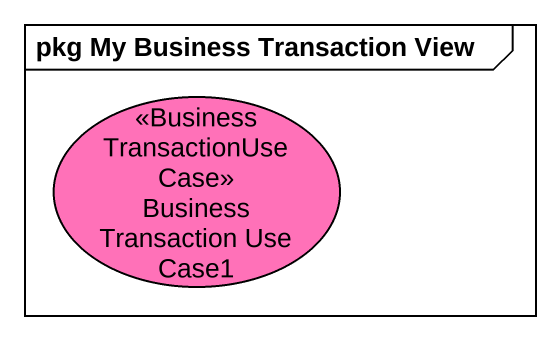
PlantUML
@startuml
mainframe pkg My Business Transaction View
usecase "Business Transaction Use Case1" as Business_Transaction_Use <<BusinessTransactionUseCase>> #FF71B8
@enduml
